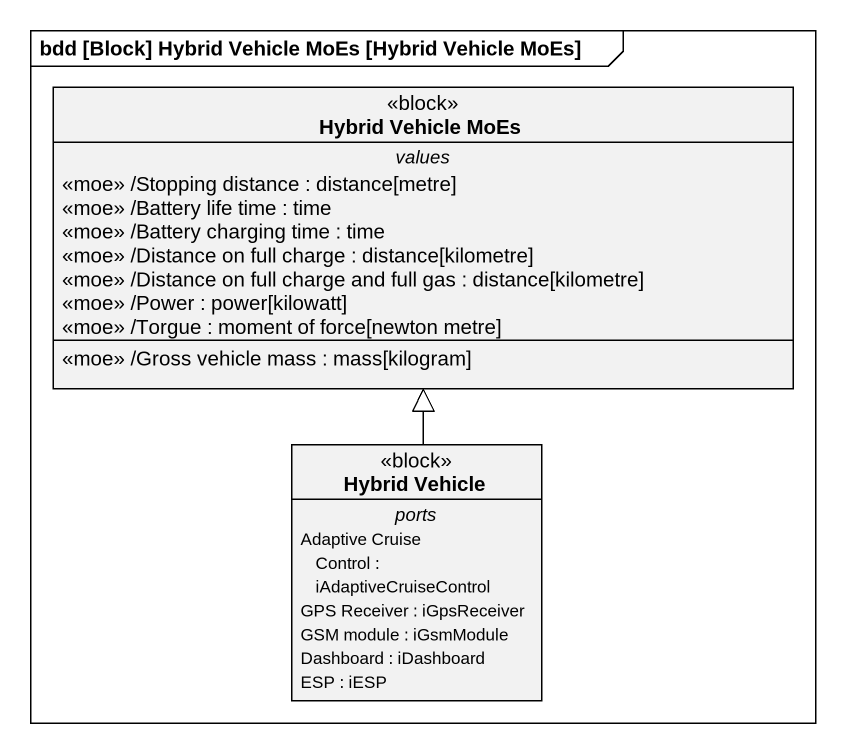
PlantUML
@startuml
mainframe bdd [Block] Hybrid Vehicle MoEs [Hybrid Vehicle MoEs]
hide circle
hide empty members
class "Hybrid Vehicle MoEs" as Hybrid_Vehicle_MoEs <<block>> {
  -- values --
  <<moe>> /Stopping distance : distance[metre]
  <<moe>> /Battery life time : time
  <<moe>> /Battery charging time : time
  <<moe>> /Distance on full charge : distance[kilometre]
  <<moe>> /Distance on full charge and full gas : distance[kilometre]
  <<moe>> /Power : power[kilowatt]
  <<moe>> /Torgue : moment of force[newton metre]
  --
  <<moe>> /Gross vehicle mass : mass[kilogram]
}
class "Hybrid Vehicle" as Hybrid_Vehicle <<block>> {
  -- ports --
  Adaptive Cruise Control : iAdaptiveCruiseControl
  GPS Receiver : iGpsReceiver
  GSM module : iGsmModule
  Dashboard : iDashboard
  ESP : iESP
}
Hybrid_Vehicle -up-|> Hybrid_Vehicle_MoEs
@enduml
